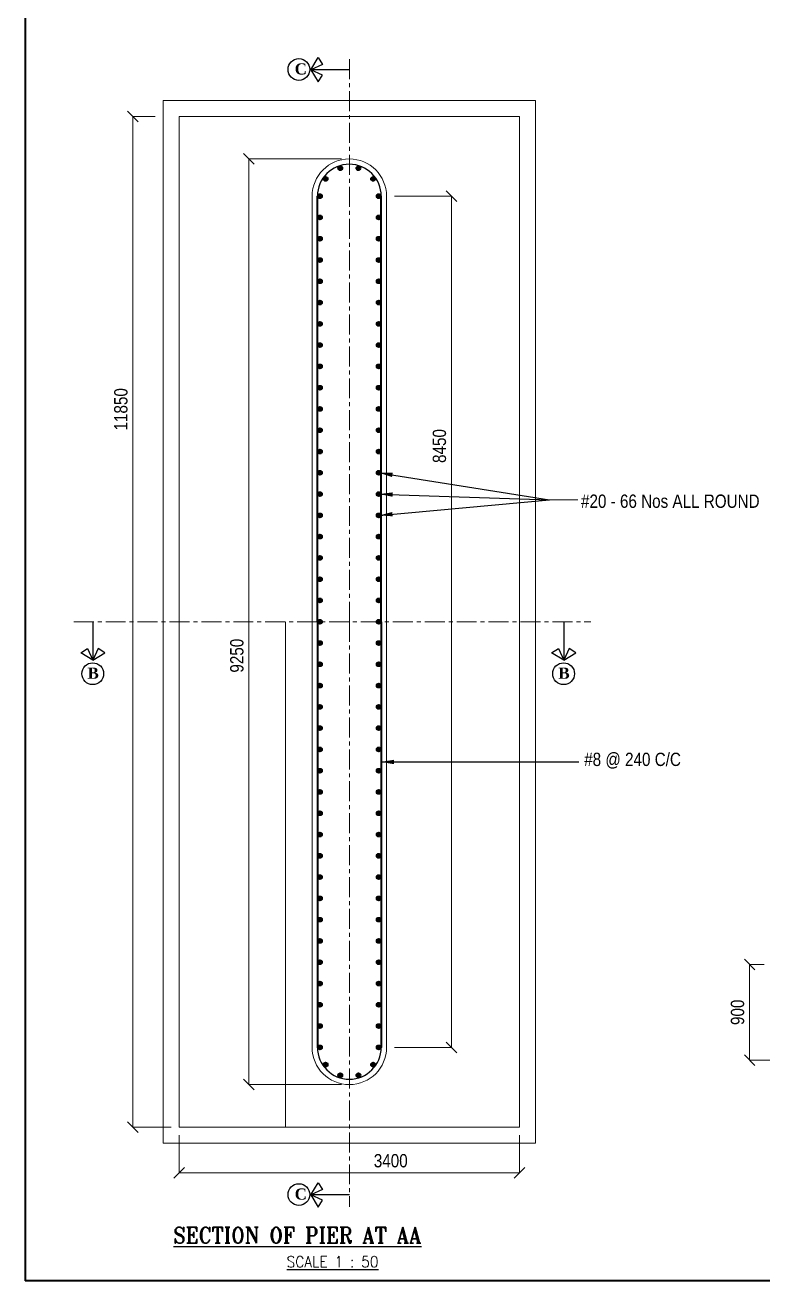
# Model space of a CAD drawing. Header units: millimetres. Extents: x 909709 to 971015, y -310804 to -265208.
# Drawn here: x 909709 to 923582, y -310804 to -287199 of the extents above; entities that cross this region are included whole.
import ezdxf

# ---------------------------------------------------------------- set-up
doc = ezdxf.new("R2010")
doc.units = ezdxf.units.MM
doc.header["$LTSCALE"] = 300
doc.header["$MEASUREMENT"] = 0
doc.linetypes.add('CENTER', pattern=[2, 1.25, -0.25, 0.25, -0.25])
for name, color, linetype, lineweight in [('DWG TEXT', 3, 'Continuous', 25), ('MAIN', 7, 'Continuous', 25), ('text', 7, 'Continuous', 25)]:
    doc.layers.add(name, color=color, linetype=linetype, lineweight=lineweight)
doc.layers.add('steel', color=7, linetype='Continuous')
doc.styles.add('ARIAL NARROW', font='ARIALN.TTF', dxfattribs={"height": 250})
doc.styles.add('arn', font='ARIALN.TTF')
doc.styles.add('ROMANT', font='romant')
doc.styles.get("Standard").update_dxf_attribs({"font": 'ARIALN.TTF', "height": 200})
doc.dimstyles.new('REIN FORCE 2', dxfattribs={"dimtxt": 250, "dimasz": 200, "dimexe": 1.25, "dimexo": 150, "dimgap": 100, "dimtad": 1, "dimdec": 1, "dimlfac": 0.5, "dimdsep": 46, "dimtxsty": 'ARIAL NARROW', "dimblk": 'OBLIQUE', "dimcen": 2.5, "dimdle": 1.25, "dimadec": 0, "dimazin": 0, "dimtfac": 1, "dimtdec": 1, "dimtmove": 0, "dimatfit": 3, "dimfxl": 1, "dimlwd": 15, "dimlwe": 13, "dimarcsym": 0})
doc.dimstyles.new('STANDARD$7', dxfattribs={"dimtxt": 2, "dimasz": 2, "dimexe": 1.25, "dimexo": 0.625, "dimtad": 1, "dimdec": 0, "dimlfac": 0.5, "dimdsep": 46, "dimtxsty": 'ARIAL NARROW', "dimcen": 2.5, "dimdle": 0.1, "dimse1": 1, "dimse2": 1, "dimadec": 0, "dimazin": 0, "dimtfac": 1, "dimtdec": 0, "dimtmove": 0, "dimatfit": 3, "dimfxl": 1, "dimtolj": 1, "dimtzin": 0, "dimarcsym": 0})

# ---------------------------------------------------------------- blocks, each defined once
blk = doc.blocks.new('_Oblique')
at = {"color": 0, "linetype": 'ByBlock', "lineweight": -2}
blk.add_line((-0.5, -0.5), (0.5, 0.5), dxfattribs=at)
blk = doc.blocks.new('*D49')
at = {"layer": 'Defpoints', "color": 0, "linetype": 'ByBlock', "transparency": 16777216}
for p in [(912606, -307915), (919006, -307915), (912606, -308775)]:
    blk.add_point(p, dxfattribs=at)
at = {"layer": 'MAIN', "color": 0, "linetype": 'ByBlock', "lineweight": 13, "transparency": 16777216}
for p, q in [((912606, -308065), (912606, -308776)), ((919006, -308065), (919006, -308776))]:
    blk.add_line(p, q, dxfattribs=at)
at = {"layer": 'MAIN', "color": 0, "linetype": 'Continuous', "lineweight": 15, "transparency": 16777216}
blk.add_line((919007, -308775), (912605, -308775), dxfattribs=at)
at = {"layer": 'MAIN', "color": 0, "linetype": 'ByBlock', "lineweight": 15, "transparency": 16777216, "xscale": 200, "yscale": 200, "zscale": 200, "rotation": 180}
blk.add_blockref('_Oblique', (912606, -308775), dxfattribs=at)
at = {"layer": 'MAIN', "color": 0, "linetype": 'ByBlock', "lineweight": 15, "transparency": 16777216, "xscale": 200, "yscale": 200, "zscale": 200}
blk.add_blockref('_Oblique', (919006, -308775), dxfattribs=at)
at = {"layer": 'MAIN', "color": 0, "linetype": 'ByBlock', "transparency": 16777216, "insert": (916584, -308547), "char_height": 250, "attachment_point": 5, "style": 'ARIAL NARROW'}
blk.add_mtext('3400', dxfattribs=at)
blk = doc.blocks.new('*D50')
at = {"layer": 'Defpoints', "color": 0, "linetype": 'ByBlock', "transparency": 16777216}
for p in [(911737, -288915), (912306, -288915), (912606, -307915)]:
    blk.add_point(p, dxfattribs=at)
at = {"layer": 'MAIN', "color": 0, "linetype": 'ByBlock', "lineweight": 13, "transparency": 16777216}
for p, q in [((912156, -288915), (911736, -288915)), ((912456, -307915), (911736, -307915))]:
    blk.add_line(p, q, dxfattribs=at)
at = {"layer": 'MAIN', "color": 0, "linetype": 'Continuous', "lineweight": 15, "transparency": 16777216}
blk.add_line((911737, -307916), (911737, -288913), dxfattribs=at)
at = {"layer": 'MAIN', "color": 0, "linetype": 'ByBlock', "lineweight": 15, "transparency": 16777216, "xscale": 200, "yscale": 200, "zscale": 200}
for p, rotation in [((911737, -288915), 90), ((911737, -307915), 270)]:
    blk.add_blockref('_Oblique', p, dxfattribs=dict(at, rotation=rotation))
at = {"layer": 'MAIN', "color": 0, "linetype": 'ByBlock', "transparency": 16777216, "insert": (911510, -294421), "char_height": 250, "attachment_point": 5, "rotation": 90, "style": 'ARIAL NARROW'}
blk.add_mtext('11850', dxfattribs=at)
blk = doc.blocks.new('*D51')
at = {"layer": 'Defpoints', "color": 0, "linetype": 'ByBlock', "transparency": 16777216}
for p in [(916506, -290415), (916506, -306415), (917728, -306415)]:
    blk.add_point(p, dxfattribs=at)
at = {"layer": 'MAIN', "color": 0, "linetype": 'ByBlock', "lineweight": 13, "transparency": 16777216}
for p, q in [((916656, -290415), (917729, -290415)), ((916656, -306415), (917729, -306415))]:
    blk.add_line(p, q, dxfattribs=at)
at = {"layer": 'MAIN', "color": 0, "linetype": 'Continuous', "lineweight": 15, "transparency": 16777216}
blk.add_line((917728, -290413), (917728, -306416), dxfattribs=at)
at = {"layer": 'MAIN', "color": 0, "linetype": 'ByBlock', "lineweight": 15, "transparency": 16777216, "xscale": 200, "yscale": 200, "zscale": 200}
for p, rotation in [((917728, -290415), 90), ((917728, -306415), 270)]:
    blk.add_blockref('_Oblique', p, dxfattribs=dict(at, rotation=rotation))
at = {"layer": 'MAIN', "color": 0, "linetype": 'ByBlock', "transparency": 16777216, "insert": (917500, -295111), "char_height": 250, "attachment_point": 5, "rotation": 90, "style": 'ARIAL NARROW'}
blk.add_mtext('8450', dxfattribs=at)
blk = doc.blocks.new('*D59')
at = {"layer": 'Defpoints', "color": 0, "linetype": 'ByBlock', "transparency": 16777216}
for p in [(923758, -304856), (923333, -306656), (924258, -306656)]:
    blk.add_point(p, dxfattribs=at)
at = {"layer": 'MAIN', "color": 0, "linetype": 'ByBlock', "lineweight": 13, "transparency": 16777216}
for p, q in [((923608, -304856), (923332, -304856)), ((924108, -306656), (923332, -306656))]:
    blk.add_line(p, q, dxfattribs=at)
at = {"layer": 'MAIN', "color": 0, "linetype": 'Continuous', "lineweight": 15, "transparency": 16777216}
blk.add_line((923333, -304855), (923333, -306657), dxfattribs=at)
at = {"layer": 'MAIN', "color": 0, "linetype": 'ByBlock', "lineweight": 15, "transparency": 16777216, "xscale": 200, "yscale": 200, "zscale": 200}
for p, rotation in [((923333, -304856), 90), ((923333, -306656), 270)]:
    blk.add_blockref('_Oblique', p, dxfattribs=dict(at, rotation=rotation))
at = {"layer": 'MAIN', "color": 0, "linetype": 'ByBlock', "transparency": 16777216, "insert": (923106, -305756), "char_height": 250, "attachment_point": 5, "rotation": 90, "style": 'ARIAL NARROW'}
blk.add_mtext('900', dxfattribs=at)
blk = doc.blocks.new('*D64')
at = {"layer": 'Defpoints', "color": 0, "linetype": 'ByBlock', "transparency": 16777216}
for p in [(915806, -289715), (913918, -307115), (915806, -307115)]:
    blk.add_point(p, dxfattribs=at)
at = {"layer": 'text', "color": 0, "linetype": 'ByBlock', "lineweight": 13, "transparency": 16777216}
for p, q in [((915656, -289715), (913917, -289715)), ((915656, -307115), (913917, -307115))]:
    blk.add_line(p, q, dxfattribs=at)
at = {"layer": 'text', "color": 0, "linetype": 'Continuous', "lineweight": 15, "transparency": 16777216}
blk.add_line((913918, -289713), (913918, -307116), dxfattribs=at)
at = {"layer": 'text', "color": 0, "linetype": 'ByBlock', "lineweight": 15, "transparency": 16777216, "xscale": 200, "yscale": 200, "zscale": 200}
for p, rotation in [((913918, -289715), 90), ((913918, -307115), 270)]:
    blk.add_blockref('_Oblique', p, dxfattribs=dict(at, rotation=rotation))
at = {"layer": 'text', "color": 0, "linetype": 'ByBlock', "transparency": 16777216, "insert": (913691, -299052), "char_height": 250, "attachment_point": 5, "rotation": 90, "style": 'ARIAL NARROW'}
blk.add_mtext('9250', dxfattribs=at)

msp = doc.modelspace()

# ---------------------------------------------------------------- hatches: boundary and pattern name
at = {"layer": 'steel', "linetype": 'ByBlock', "lineweight": 35}
for points in [[(915623.7, -289853.47), (915623.52, -289853.52, 0.41348564), (915599.53, -289900.75, 1), (915670.86, -289877.57, 0.41348564)], [(915623.7, -289853.47), (915623.52, -289853.52, 0.41348564), (915599.53, -289900.75, 1), (915670.86, -289877.57, 0.41348564)], [(915988.28, -289853.52), (915988.1, -289853.47, 0.41348564), (915940.94, -289877.57, 1), (916012.27, -289900.75, 0.41348564)], [(915988.28, -289853.52), (915988.1, -289853.47, 0.41348564), (915940.94, -289877.57, 1), (916012.27, -289900.75, 0.41348564)], [(915328.71, -290067.72), (915328.6, -290067.87, 0.41348564), (915336.95, -290120.17, 1), (915381.03, -290059.5, 0.41348564)], [(915328.71, -290067.72), (915328.6, -290067.87, 0.41348564), (915336.95, -290120.17, 1), (915381.03, -290059.5, 0.41348564)], [(916283.2, -290067.87), (916283.09, -290067.72, 0.41348564), (916230.77, -290059.5, 1), (916274.85, -290120.17, 0.41348564)], [(916283.2, -290067.87), (916283.09, -290067.72, 0.41348564), (916230.77, -290059.5, 1), (916274.85, -290120.17, 0.41348564)], [(915215.99, -290414.44), (915215.99, -290414.63, 0.41348564), (915253.49, -290452.03, 1), (915253.49, -290377.03, 0.41348564)], [(915215.99, -290414.44), (915215.99, -290414.63, 0.41348564), (915253.49, -290452.03, 1), (915253.49, -290377.03, 0.41348564)], [(916395.81, -290414.44), (916395.81, -290414.63, -0.41348564), (916358.31, -290452.03, -1), (916358.31, -290377.03, -0.41348564)], [(916395.81, -290414.44), (916395.81, -290414.63, -0.41348564), (916358.31, -290452.03, -1), (916358.31, -290377.03, -0.41348564)], [(915215.99, -290814.44), (915215.99, -290814.63, 0.41348564), (915253.49, -290852.03, 1), (915253.49, -290777.03, 0.41348564)], [(915215.99, -290814.44), (915215.99, -290814.63, 0.41348564), (915253.49, -290852.03, 1), (915253.49, -290777.03, 0.41348564)], [(916395.81, -290814.44), (916395.81, -290814.63, -0.41348564), (916358.31, -290852.03, -1), (916358.31, -290777.03, -0.41348564)], [(916395.81, -290814.44), (916395.81, -290814.63, -0.41348564), (916358.31, -290852.03, -1), (916358.31, -290777.03, -0.41348564)], [(915215.99, -291214.44), (915215.99, -291214.63, 0.41348564), (915253.49, -291252.03, 1), (915253.49, -291177.03, 0.41348564)], [(915215.99, -291214.44), (915215.99, -291214.63, 0.41348564), (915253.49, -291252.03, 1), (915253.49, -291177.03, 0.41348564)], [(916395.81, -291214.44), (916395.81, -291214.63, -0.41348564), (916358.31, -291252.03, -1), (916358.31, -291177.03, -0.41348564)], [(916395.81, -291214.44), (916395.81, -291214.63, -0.41348564), (916358.31, -291252.03, -1), (916358.31, -291177.03, -0.41348564)], [(915215.99, -291614.44), (915215.99, -291614.63, 0.41348564), (915253.49, -291652.03, 1), (915253.49, -291577.03, 0.41348564)], [(915215.99, -291614.44), (915215.99, -291614.63, 0.41348564), (915253.49, -291652.03, 1), (915253.49, -291577.03, 0.41348564)], [(916395.81, -291614.44), (916395.81, -291614.63, -0.41348564), (916358.31, -291652.03, -1), (916358.31, -291577.03, -0.41348564)], [(916395.81, -291614.44), (916395.81, -291614.63, -0.41348564), (916358.31, -291652.03, -1), (916358.31, -291577.03, -0.41348564)], [(915215.99, -292014.44), (915215.99, -292014.63, 0.41348564), (915253.49, -292052.03, 1), (915253.49, -291977.03, 0.41348564)], [(915215.99, -292014.44), (915215.99, -292014.63, 0.41348564), (915253.49, -292052.03, 1), (915253.49, -291977.03, 0.41348564)], [(916395.81, -292014.44), (916395.81, -292014.63, -0.41348564), (916358.31, -292052.03, -1), (916358.31, -291977.03, -0.41348564)], [(916395.81, -292014.44), (916395.81, -292014.63, -0.41348564), (916358.31, -292052.03, -1), (916358.31, -291977.03, -0.41348564)], [(915215.99, -292414.44), (915215.99, -292414.63, 0.41348564), (915253.49, -292452.03, 1), (915253.49, -292377.03, 0.41348564)], [(915215.99, -292414.44), (915215.99, -292414.63, 0.41348564), (915253.49, -292452.03, 1), (915253.49, -292377.03, 0.41348564)], [(916395.81, -292414.44), (916395.81, -292414.63, -0.41348564), (916358.31, -292452.03, -1), (916358.31, -292377.03, -0.41348564)], [(916395.81, -292414.44), (916395.81, -292414.63, -0.41348564), (916358.31, -292452.03, -1), (916358.31, -292377.03, -0.41348564)], [(915215.99, -292814.44), (915215.99, -292814.63, 0.41348564), (915253.49, -292852.03, 1), (915253.49, -292777.03, 0.41348564)], [(915215.99, -292814.44), (915215.99, -292814.63, 0.41348564), (915253.49, -292852.03, 1), (915253.49, -292777.03, 0.41348564)], [(916395.81, -292814.44), (916395.81, -292814.63, -0.41348564), (916358.31, -292852.03, -1), (916358.31, -292777.03, -0.41348564)], [(916395.81, -292814.44), (916395.81, -292814.63, -0.41348564), (916358.31, -292852.03, -1), (916358.31, -292777.03, -0.41348564)], [(915215.99, -293214.44), (915215.99, -293214.63, 0.41348564), (915253.49, -293252.03, 1), (915253.49, -293177.03, 0.41348564)], [(915215.99, -293214.44), (915215.99, -293214.63, 0.41348564), (915253.49, -293252.03, 1), (915253.49, -293177.03, 0.41348564)], [(916395.81, -293214.44), (916395.81, -293214.63, -0.41348564), (916358.31, -293252.03, -1), (916358.31, -293177.03, -0.41348564)], [(916395.81, -293214.44), (916395.81, -293214.63, -0.41348564), (916358.31, -293252.03, -1), (916358.31, -293177.03, -0.41348564)], [(915215.99, -293614.44), (915215.99, -293614.63, 0.41348564), (915253.49, -293652.03, 1), (915253.49, -293577.03, 0.41348564)], [(915215.99, -293614.44), (915215.99, -293614.63, 0.41348564), (915253.49, -293652.03, 1), (915253.49, -293577.03, 0.41348564)], [(916395.81, -293614.44), (916395.81, -293614.63, -0.41348564), (916358.31, -293652.03, -1), (916358.31, -293577.03, -0.41348564)], [(916395.81, -293614.44), (916395.81, -293614.63, -0.41348564), (916358.31, -293652.03, -1), (916358.31, -293577.03, -0.41348564)], [(915215.99, -294014.44), (915215.99, -294014.63, 0.41348564), (915253.49, -294052.03, 1), (915253.49, -293977.03, 0.41348564)], [(915215.99, -294014.44), (915215.99, -294014.63, 0.41348564), (915253.49, -294052.03, 1), (915253.49, -293977.03, 0.41348564)], [(916395.81, -294014.44), (916395.81, -294014.63, -0.41348564), (916358.31, -294052.03, -1), (916358.31, -293977.03, -0.41348564)], [(916395.81, -294014.44), (916395.81, -294014.63, -0.41348564), (916358.31, -294052.03, -1), (916358.31, -293977.03, -0.41348564)], [(915215.99, -294414.44), (915215.99, -294414.63, 0.41348564), (915253.49, -294452.03, 1), (915253.49, -294377.03, 0.41348564)], [(915215.99, -294414.44), (915215.99, -294414.63, 0.41348564), (915253.49, -294452.03, 1), (915253.49, -294377.03, 0.41348564)], [(916395.81, -294414.44), (916395.81, -294414.63, -0.41348564), (916358.31, -294452.03, -1), (916358.31, -294377.03, -0.41348564)], [(916395.81, -294414.44), (916395.81, -294414.63, -0.41348564), (916358.31, -294452.03, -1), (916358.31, -294377.03, -0.41348564)], [(915215.99, -294814.44), (915215.99, -294814.63, 0.41348564), (915253.49, -294852.03, 1), (915253.49, -294777.03, 0.41348564)], [(915215.99, -294814.44), (915215.99, -294814.63, 0.41348564), (915253.49, -294852.03, 1), (915253.49, -294777.03, 0.41348564)], [(916395.81, -294814.44), (916395.81, -294814.63, -0.41348564), (916358.31, -294852.03, -1), (916358.31, -294777.03, -0.41348564)], [(916395.81, -294814.44), (916395.81, -294814.63, -0.41348564), (916358.31, -294852.03, -1), (916358.31, -294777.03, -0.41348564)], [(915215.99, -295214.44), (915215.99, -295214.63, 0.41348564), (915253.49, -295252.03, 1), (915253.49, -295177.03, 0.41348564)], [(915215.99, -295214.44), (915215.99, -295214.63, 0.41348564), (915253.49, -295252.03, 1), (915253.49, -295177.03, 0.41348564)], [(916395.81, -295214.44), (916395.81, -295214.63, -0.41348564), (916358.31, -295252.03, -1), (916358.31, -295177.03, -0.41348564)], [(916395.81, -295214.44), (916395.81, -295214.63, -0.41348564), (916358.31, -295252.03, -1), (916358.31, -295177.03, -0.41348564)], [(915215.99, -295614.44), (915215.99, -295614.63, 0.41348564), (915253.49, -295652.03, 1), (915253.49, -295577.03, 0.41348564)], [(915215.99, -295614.44), (915215.99, -295614.63, 0.41348564), (915253.49, -295652.03, 1), (915253.49, -295577.03, 0.41348564)], [(916395.81, -295614.44), (916395.81, -295614.63, -0.41348564), (916358.31, -295652.03, -1), (916358.31, -295577.03, -0.41348564)], [(916395.81, -295614.44), (916395.81, -295614.63, -0.41348564), (916358.31, -295652.03, -1), (916358.31, -295577.03, -0.41348564)], [(915215.99, -296014.44), (915215.99, -296014.63, 0.41348564), (915253.49, -296052.03, 1), (915253.49, -295977.03, 0.41348564)], [(915215.99, -296014.44), (915215.99, -296014.63, 0.41348564), (915253.49, -296052.03, 1), (915253.49, -295977.03, 0.41348564)], [(916395.81, -296014.44), (916395.81, -296014.63, -0.41348564), (916358.31, -296052.03, -1), (916358.31, -295977.03, -0.41348564)], [(916395.81, -296014.44), (916395.81, -296014.63, -0.41348564), (916358.31, -296052.03, -1), (916358.31, -295977.03, -0.41348564)], [(915215.99, -296414.44), (915215.99, -296414.63, 0.41348564), (915253.49, -296452.03, 1), (915253.49, -296377.03, 0.41348564)], [(915215.99, -296414.44), (915215.99, -296414.63, 0.41348564), (915253.49, -296452.03, 1), (915253.49, -296377.03, 0.41348564)], [(916395.81, -296414.44), (916395.81, -296414.63, -0.41348564), (916358.31, -296452.03, -1), (916358.31, -296377.03, -0.41348564)], [(916395.81, -296414.44), (916395.81, -296414.63, -0.41348564), (916358.31, -296452.03, -1), (916358.31, -296377.03, -0.41348564)], [(915215.99, -296814.44), (915215.99, -296814.63, 0.41348564), (915253.49, -296852.03, 1), (915253.49, -296777.03, 0.41348564)], [(915215.99, -296814.44), (915215.99, -296814.63, 0.41348564), (915253.49, -296852.03, 1), (915253.49, -296777.03, 0.41348564)], [(916395.81, -296814.44), (916395.81, -296814.63, -0.41348564), (916358.31, -296852.03, -1), (916358.31, -296777.03, -0.41348564)], [(916395.81, -296814.44), (916395.81, -296814.63, -0.41348564), (916358.31, -296852.03, -1), (916358.31, -296777.03, -0.41348564)], [(915215.99, -297214.44), (915215.99, -297214.63, 0.41348564), (915253.49, -297252.03, 1), (915253.49, -297177.03, 0.41348564)], [(915215.99, -297214.44), (915215.99, -297214.63, 0.41348564), (915253.49, -297252.03, 1), (915253.49, -297177.03, 0.41348564)], [(916395.81, -297214.44), (916395.81, -297214.63, -0.41348564), (916358.31, -297252.03, -1), (916358.31, -297177.03, -0.41348564)], [(916395.81, -297214.44), (916395.81, -297214.63, -0.41348564), (916358.31, -297252.03, -1), (916358.31, -297177.03, -0.41348564)], [(915215.99, -297614.44), (915215.99, -297614.63, 0.41348564), (915253.49, -297652.03, 1), (915253.49, -297577.03, 0.41348564)], [(915215.99, -297614.44), (915215.99, -297614.63, 0.41348564), (915253.49, -297652.03, 1), (915253.49, -297577.03, 0.41348564)], [(916395.81, -297614.44), (916395.81, -297614.63, -0.41348564), (916358.31, -297652.03, -1), (916358.31, -297577.03, -0.41348564)], [(916395.81, -297614.44), (916395.81, -297614.63, -0.41348564), (916358.31, -297652.03, -1), (916358.31, -297577.03, -0.41348564)], [(915215.99, -298014.44), (915215.99, -298014.63, 0.41348564), (915253.49, -298052.03, 1), (915253.49, -297977.03, 0.41348564)], [(915215.99, -298014.44), (915215.99, -298014.63, 0.41348564), (915253.49, -298052.03, 1), (915253.49, -297977.03, 0.41348564)], [(916395.81, -298014.44), (916395.81, -298014.63, -0.41348564), (916358.31, -298052.03, -1), (916358.31, -297977.03, -0.41348564)], [(916395.81, -298014.44), (916395.81, -298014.63, -0.41348564), (916358.31, -298052.03, -1), (916358.31, -297977.03, -0.41348564)], [(915215.99, -298414.44), (915215.99, -298414.63, 0.41348564), (915253.49, -298452.03, 1), (915253.49, -298377.03, 0.41348564)], [(915215.99, -298414.44), (915215.99, -298414.63, 0.41348564), (915253.49, -298452.03, 1), (915253.49, -298377.03, 0.41348564)], [(916395.81, -298414.44), (916395.81, -298414.63, -0.41348564), (916358.31, -298452.03, -1), (916358.31, -298377.03, -0.41348564)], [(916395.81, -298414.44), (916395.81, -298414.63, -0.41348564), (916358.31, -298452.03, -1), (916358.31, -298377.03, -0.41348564)], [(915215.99, -298814.63), (915215.99, -298814.44, -0.41348564), (915253.49, -298777.03, -1), (915253.49, -298852.03, -0.41348564)], [(915215.99, -298814.63), (915215.99, -298814.44, -0.41348564), (915253.49, -298777.03, -1), (915253.49, -298852.03, -0.41348564)], [(916395.81, -298814.63), (916395.81, -298814.44, 0.41348564), (916358.31, -298777.03, 1), (916358.31, -298852.03, 0.41348564)], [(916395.81, -298814.63), (916395.81, -298814.44, 0.41348564), (916358.31, -298777.03, 1), (916358.31, -298852.03, 0.41348564)], [(915215.99, -299214.63), (915215.99, -299214.44, -0.41348564), (915253.49, -299177.03, -1), (915253.49, -299252.03, -0.41348564)], [(915215.99, -299214.63), (915215.99, -299214.44, -0.41348564), (915253.49, -299177.03, -1), (915253.49, -299252.03, -0.41348564)], [(916395.81, -299214.63), (916395.81, -299214.44, 0.41348564), (916358.31, -299177.03, 1), (916358.31, -299252.03, 0.41348564)], [(916395.81, -299214.63), (916395.81, -299214.44, 0.41348564), (916358.31, -299177.03, 1), (916358.31, -299252.03, 0.41348564)], [(915215.99, -299614.63), (915215.99, -299614.44, -0.41348564), (915253.49, -299577.03, -1), (915253.49, -299652.03, -0.41348564)], [(915215.99, -299614.63), (915215.99, -299614.44, -0.41348564), (915253.49, -299577.03, -1), (915253.49, -299652.03, -0.41348564)], [(916395.81, -299614.63), (916395.81, -299614.44, 0.41348564), (916358.31, -299577.03, 1), (916358.31, -299652.03, 0.41348564)], [(916395.81, -299614.63), (916395.81, -299614.44, 0.41348564), (916358.31, -299577.03, 1), (916358.31, -299652.03, 0.41348564)], [(915215.99, -300014.63), (915215.99, -300014.44, -0.41348564), (915253.49, -299977.03, -1), (915253.49, -300052.03, -0.41348564)], [(915215.99, -300014.63), (915215.99, -300014.44, -0.41348564), (915253.49, -299977.03, -1), (915253.49, -300052.03, -0.41348564)], [(916395.81, -300014.63), (916395.81, -300014.44, 0.41348564), (916358.31, -299977.03, 1), (916358.31, -300052.03, 0.41348564)], [(916395.81, -300014.63), (916395.81, -300014.44, 0.41348564), (916358.31, -299977.03, 1), (916358.31, -300052.03, 0.41348564)], [(915215.99, -300414.63), (915215.99, -300414.44, -0.41348564), (915253.49, -300377.03, -1), (915253.49, -300452.03, -0.41348564)], [(915215.99, -300414.63), (915215.99, -300414.44, -0.41348564), (915253.49, -300377.03, -1), (915253.49, -300452.03, -0.41348564)], [(916395.81, -300414.63), (916395.81, -300414.44, 0.41348564), (916358.31, -300377.03, 1), (916358.31, -300452.03, 0.41348564)], [(916395.81, -300414.63), (916395.81, -300414.44, 0.41348564), (916358.31, -300377.03, 1), (916358.31, -300452.03, 0.41348564)], [(915215.99, -300814.63), (915215.99, -300814.44, -0.41348564), (915253.49, -300777.03, -1), (915253.49, -300852.03, -0.41348564)], [(915215.99, -300814.63), (915215.99, -300814.44, -0.41348564), (915253.49, -300777.03, -1), (915253.49, -300852.03, -0.41348564)], [(916395.81, -300814.63), (916395.81, -300814.44, 0.41348564), (916358.31, -300777.03, 1), (916358.31, -300852.03, 0.41348564)], [(916395.81, -300814.63), (916395.81, -300814.44, 0.41348564), (916358.31, -300777.03, 1), (916358.31, -300852.03, 0.41348564)], [(915215.99, -301214.63), (915215.99, -301214.44, -0.41348564), (915253.49, -301177.03, -1), (915253.49, -301252.03, -0.41348564)], [(915215.99, -301214.63), (915215.99, -301214.44, -0.41348564), (915253.49, -301177.03, -1), (915253.49, -301252.03, -0.41348564)], [(916395.81, -301214.63), (916395.81, -301214.44, 0.41348564), (916358.31, -301177.03, 1), (916358.31, -301252.03, 0.41348564)], [(916395.81, -301214.63), (916395.81, -301214.44, 0.41348564), (916358.31, -301177.03, 1), (916358.31, -301252.03, 0.41348564)], [(915215.99, -301614.63), (915215.99, -301614.44, -0.41348564), (915253.49, -301577.03, -1), (915253.49, -301652.03, -0.41348564)], [(915215.99, -301614.63), (915215.99, -301614.44, -0.41348564), (915253.49, -301577.03, -1), (915253.49, -301652.03, -0.41348564)], [(916395.81, -301614.63), (916395.81, -301614.44, 0.41348564), (916358.31, -301577.03, 1), (916358.31, -301652.03, 0.41348564)], [(916395.81, -301614.63), (916395.81, -301614.44, 0.41348564), (916358.31, -301577.03, 1), (916358.31, -301652.03, 0.41348564)], [(915215.99, -302014.63), (915215.99, -302014.44, -0.41348564), (915253.49, -301977.03, -1), (915253.49, -302052.03, -0.41348564)], [(915215.99, -302014.63), (915215.99, -302014.44, -0.41348564), (915253.49, -301977.03, -1), (915253.49, -302052.03, -0.41348564)], [(916395.81, -302014.63), (916395.81, -302014.44, 0.41348564), (916358.31, -301977.03, 1), (916358.31, -302052.03, 0.41348564)], [(916395.81, -302014.63), (916395.81, -302014.44, 0.41348564), (916358.31, -301977.03, 1), (916358.31, -302052.03, 0.41348564)], [(915215.99, -302414.63), (915215.99, -302414.44, -0.41348564), (915253.49, -302377.03, -1), (915253.49, -302452.03, -0.41348564)], [(915215.99, -302414.63), (915215.99, -302414.44, -0.41348564), (915253.49, -302377.03, -1), (915253.49, -302452.03, -0.41348564)], [(916395.81, -302414.63), (916395.81, -302414.44, 0.41348564), (916358.31, -302377.03, 1), (916358.31, -302452.03, 0.41348564)], [(916395.81, -302414.63), (916395.81, -302414.44, 0.41348564), (916358.31, -302377.03, 1), (916358.31, -302452.03, 0.41348564)], [(915215.99, -302814.63), (915215.99, -302814.44, -0.41348564), (915253.49, -302777.03, -1), (915253.49, -302852.03, -0.41348564)], [(915215.99, -302814.63), (915215.99, -302814.44, -0.41348564), (915253.49, -302777.03, -1), (915253.49, -302852.03, -0.41348564)], [(916395.81, -302814.63), (916395.81, -302814.44, 0.41348564), (916358.31, -302777.03, 1), (916358.31, -302852.03, 0.41348564)], [(916395.81, -302814.63), (916395.81, -302814.44, 0.41348564), (916358.31, -302777.03, 1), (916358.31, -302852.03, 0.41348564)], [(915215.99, -303214.63), (915215.99, -303214.44, -0.41348564), (915253.49, -303177.03, -1), (915253.49, -303252.03, -0.41348564)], [(915215.99, -303214.63), (915215.99, -303214.44, -0.41348564), (915253.49, -303177.03, -1), (915253.49, -303252.03, -0.41348564)], [(916395.81, -303214.63), (916395.81, -303214.44, 0.41348564), (916358.31, -303177.03, 1), (916358.31, -303252.03, 0.41348564)], [(916395.81, -303214.63), (916395.81, -303214.44, 0.41348564), (916358.31, -303177.03, 1), (916358.31, -303252.03, 0.41348564)], [(915215.99, -303614.63), (915215.99, -303614.44, -0.41348564), (915253.49, -303577.03, -1), (915253.49, -303652.03, -0.41348564)], [(915215.99, -303614.63), (915215.99, -303614.44, -0.41348564), (915253.49, -303577.03, -1), (915253.49, -303652.03, -0.41348564)], [(916395.81, -303614.63), (916395.81, -303614.44, 0.41348564), (916358.31, -303577.03, 1), (916358.31, -303652.03, 0.41348564)], [(916395.81, -303614.63), (916395.81, -303614.44, 0.41348564), (916358.31, -303577.03, 1), (916358.31, -303652.03, 0.41348564)], [(915215.99, -304014.63), (915215.99, -304014.44, -0.41348564), (915253.49, -303977.03, -1), (915253.49, -304052.03, -0.41348564)], [(915215.99, -304014.63), (915215.99, -304014.44, -0.41348564), (915253.49, -303977.03, -1), (915253.49, -304052.03, -0.41348564)], [(916395.81, -304014.63), (916395.81, -304014.44, 0.41348564), (916358.31, -303977.03, 1), (916358.31, -304052.03, 0.41348564)], [(916395.81, -304014.63), (916395.81, -304014.44, 0.41348564), (916358.31, -303977.03, 1), (916358.31, -304052.03, 0.41348564)], [(915215.99, -304414.63), (915215.99, -304414.44, -0.41348564), (915253.49, -304377.03, -1), (915253.49, -304452.03, -0.41348564)], [(915215.99, -304414.63), (915215.99, -304414.44, -0.41348564), (915253.49, -304377.03, -1), (915253.49, -304452.03, -0.41348564)], [(916395.81, -304414.63), (916395.81, -304414.44, 0.41348564), (916358.31, -304377.03, 1), (916358.31, -304452.03, 0.41348564)], [(916395.81, -304414.63), (916395.81, -304414.44, 0.41348564), (916358.31, -304377.03, 1), (916358.31, -304452.03, 0.41348564)], [(915215.99, -304814.63), (915215.99, -304814.44, -0.41348564), (915253.49, -304777.03, -1), (915253.49, -304852.03, -0.41348564)], [(915215.99, -304814.63), (915215.99, -304814.44, -0.41348564), (915253.49, -304777.03, -1), (915253.49, -304852.03, -0.41348564)], [(916395.81, -304814.63), (916395.81, -304814.44, 0.41348564), (916358.31, -304777.03, 1), (916358.31, -304852.03, 0.41348564)], [(916395.81, -304814.63), (916395.81, -304814.44, 0.41348564), (916358.31, -304777.03, 1), (916358.31, -304852.03, 0.41348564)], [(915215.99, -305214.63), (915215.99, -305214.44, -0.41348564), (915253.49, -305177.03, -1), (915253.49, -305252.03, -0.41348564)], [(915215.99, -305214.63), (915215.99, -305214.44, -0.41348564), (915253.49, -305177.03, -1), (915253.49, -305252.03, -0.41348564)], [(916395.81, -305214.63), (916395.81, -305214.44, 0.41348564), (916358.31, -305177.03, 1), (916358.31, -305252.03, 0.41348564)], [(916395.81, -305214.63), (916395.81, -305214.44, 0.41348564), (916358.31, -305177.03, 1), (916358.31, -305252.03, 0.41348564)], [(915215.99, -305614.63), (915215.99, -305614.44, -0.41348564), (915253.49, -305577.03, -1), (915253.49, -305652.03, -0.41348564)], [(915215.99, -305614.63), (915215.99, -305614.44, -0.41348564), (915253.49, -305577.03, -1), (915253.49, -305652.03, -0.41348564)], [(916395.81, -305614.63), (916395.81, -305614.44, 0.41348564), (916358.31, -305577.03, 1), (916358.31, -305652.03, 0.41348564)], [(916395.81, -305614.63), (916395.81, -305614.44, 0.41348564), (916358.31, -305577.03, 1), (916358.31, -305652.03, 0.41348564)], [(915215.99, -306014.63), (915215.99, -306014.44, -0.41348564), (915253.49, -305977.03, -1), (915253.49, -306052.03, -0.41348564)], [(915215.99, -306014.63), (915215.99, -306014.44, -0.41348564), (915253.49, -305977.03, -1), (915253.49, -306052.03, -0.41348564)], [(916395.81, -306014.63), (916395.81, -306014.44, 0.41348564), (916358.31, -305977.03, 1), (916358.31, -306052.03, 0.41348564)], [(916395.81, -306014.63), (916395.81, -306014.44, 0.41348564), (916358.31, -305977.03, 1), (916358.31, -306052.03, 0.41348564)], [(915215.99, -306414.63), (915215.99, -306414.44, -0.41348564), (915253.49, -306377.03, -1), (915253.49, -306452.03, -0.41348564)], [(915215.99, -306414.63), (915215.99, -306414.44, -0.41348564), (915253.49, -306377.03, -1), (915253.49, -306452.03, -0.41348564)], [(916395.81, -306414.63), (916395.81, -306414.44, 0.41348564), (916358.31, -306377.03, 1), (916358.31, -306452.03, 0.41348564)], [(916395.81, -306414.63), (916395.81, -306414.44, 0.41348564), (916358.31, -306377.03, 1), (916358.31, -306452.03, 0.41348564)], [(916395.81, -306414.44), (916395.81, -306414.63, -0.41348564), (916358.31, -306452.03, -1), (916358.31, -306377.03, -0.41348564)], [(916395.81, -306414.44), (916395.81, -306414.63, -0.41348564), (916358.31, -306452.03, -1), (916358.31, -306377.03, -0.41348564)], [(916395.81, -306414.44), (916395.81, -306414.63, -0.41348564), (916358.31, -306452.03, -1), (916358.31, -306377.03, -0.41348564)], [(916395.81, -306414.44), (916395.81, -306414.63, -0.41348564), (916358.31, -306452.03, -1), (916358.31, -306377.03, -0.41348564)], [(915328.71, -306761.35), (915328.6, -306761.2, -0.41348564), (915336.95, -306708.9, -1), (915381.03, -306769.57, -0.41348564)], [(915328.71, -306761.35), (915328.6, -306761.2, -0.41348564), (915336.95, -306708.9, -1), (915381.03, -306769.57, -0.41348564)], [(916283.2, -306761.2), (916283.09, -306761.35, -0.41348564), (916230.77, -306769.57, -1), (916274.85, -306708.9, -0.41348564)], [(916283.2, -306761.2), (916283.09, -306761.35, -0.41348564), (916230.77, -306769.57, -1), (916274.85, -306708.9, -0.41348564)], [(915623.7, -306975.6), (915623.52, -306975.54, -0.41348564), (915599.53, -306928.32, -1), (915670.86, -306951.5, -0.41348564)], [(915623.7, -306975.6), (915623.52, -306975.54, -0.41348564), (915599.53, -306928.32, -1), (915670.86, -306951.5, -0.41348564)], [(915988.28, -306975.54), (915988.1, -306975.6, -0.41348564), (915940.94, -306951.5, -1), (916012.27, -306928.32, -0.41348564)], [(915988.28, -306975.54), (915988.1, -306975.6, -0.41348564), (915940.94, -306951.5, -1), (916012.27, -306928.32, -0.41348564)]]:
    msp.add_hatch(color=0, dxfattribs=at).paths.add_polyline_path(points)

# ---------------------------------------------------------------- linework, layer by layer
at = {"layer": 'MAIN', "color": 0, "lineweight": 40}
for p in [(909708.72, -265208.01), (971014.76, -310804.47)]:
    msp.add_line(p, (909708.72, -310804.47), dxfattribs=at)
at = {"layer": 'MAIN', "color": 0, "linetype": 'ByBlock'}
for p, q in [((915082.56, -288038.74), (915221.66, -287810.99)), ((915300.13, -287938.38), (915082.56, -288038.74)), ((915221.66, -287810.99), (915300.13, -287938.38)), ((915805.9, -288038.74), (915082.56, -288038.74)), ((915082.56, -288038.74), (915221.66, -288266.49)), ((915300.13, -288139.1), (915082.56, -288038.74)), ((915221.66, -288266.49), (915300.13, -288139.1)), ((910981.37, -298414.53), (910981.37, -299137.87)), ((919836.02, -298414.53), (919836.02, -299137.87)), ((910753.62, -298998.78), (910881.01, -298920.3)), ((910981.37, -299137.87), (910753.62, -298998.78)), ((910881.01, -298920.3), (910981.37, -299137.87)), ((911081.73, -298920.3), (910981.37, -299137.87)), ((910981.37, -299137.87), (911209.12, -298998.78)), ((911209.12, -298998.78), (911081.73, -298920.3)), ((919608.27, -298998.78), (919735.66, -298920.3)), ((919836.02, -299137.87), (919608.27, -298998.78)), ((919735.66, -298920.3), (919836.02, -299137.87)), ((919936.38, -298920.3), (919836.02, -299137.87)), ((919836.02, -299137.87), (920063.77, -298998.78)), ((920063.77, -298998.78), (919936.38, -298920.3)), ((915082.56, -309188.23), (915221.66, -308960.48)), ((915221.66, -308960.48), (915300.13, -309087.87)), ((915300.13, -309087.87), (915082.56, -309188.23)), ((915805.9, -309188.23), (915082.56, -309188.23)), ((915082.56, -309188.23), (915221.66, -309415.98)), ((915300.13, -309288.59), (915082.56, -309188.23)), ((915221.66, -309415.98), (915300.13, -309288.59))]:
    msp.add_line(p, q, dxfattribs=at)
at = {"layer": 'MAIN', "color": 0, "linetype": 'CENTER', "lineweight": 13}
for p, q in [((915805.9, -298413.85), (915805.9, -287778.73)), ((910624.17, -298414.53), (920345.22, -298414.53)), ((915805.9, -298413.85), (915805.9, -309415.19))]:
    msp.add_line(p, q, dxfattribs=at)
at = {"layer": 'MAIN', "color": 0, "linetype": 'ByBlock', "lineweight": 18}
for p, q in [((912305.9, -288614.53), (919305.9, -288614.53)), ((912305.9, -308214.53), (912305.9, -288614.53)), ((919305.9, -308214.53), (919305.9, -288614.53)), ((912605.9, -288914.53), (919005.9, -288914.53)), ((912605.9, -307914.53), (912605.9, -288914.53)), ((919005.9, -307914.53), (919005.9, -288914.53)), ((915105.9, -298414.53), (915105.9, -290414.53)), ((916505.9, -298414.53), (916505.9, -290414.53)), ((914605.9, -307914.53), (914605.9, -298414.53)), ((915105.9, -298414.53), (915105.9, -306414.53)), ((916505.9, -298414.53), (916505.9, -306414.53)), ((912605.9, -307914.53), (919005.9, -307914.53)), ((912305.9, -308214.53), (919305.9, -308214.53))]:
    msp.add_line(p, q, dxfattribs=at)
at = {"layer": 'MAIN', "color": 0, "lineweight": 9}
msp.add_line((919567.96, -296124.48), (920099.46, -296124.48), dxfattribs=at)
at = {"layer": 'MAIN', "color": 0, "linetype": 'ByBlock'}
for centre in [(914857.13, -288032.63), (910980.25, -299391.11), (919834.89, -299391.11), (914857.13, -309182.12)]:
    msp.add_circle(centre, 204.98, dxfattribs=at)
at = {"layer": 'MAIN', "color": 0, "linetype": 'ByBlock', "lineweight": 18}
for centre, start, end in [((915805.9, -290414.53), 0, 180), ((915805.9, -306414.53), 180, 0)]:
    msp.add_arc(centre, 700, start, end, dxfattribs=at)
at = {"layer": 'MAIN', "color": 0, "linetype": 'ByBlock'}
for p in [(915215.99, -298414.44), (915215.99, -298414.63), (916395.81, -298414.44), (916395.81, -298414.63)]:
    msp.add_point(p, dxfattribs=at)
at = {"layer": 'steel', "color": 0, "linetype": 'ByBlock', "lineweight": 35}
for p, q in [((915205.9, -298414.53), (915205.9, -290414.53)), ((916405.9, -298414.53), (916405.9, -290414.53)), ((915205.9, -298414.53), (915205.9, -306414.53)), ((916405.9, -298414.53), (916405.9, -306414.53))]:
    msp.add_line(p, q, dxfattribs=at)
for centre in [(915635.2, -289889.16), (915635.2, -289889.16), (915976.6, -289889.16), (915976.6, -289889.16), (915358.99, -290089.84), (915358.99, -290089.84), (916252.81, -290089.84), (916252.81, -290089.84), (915253.49, -290414.53), (915253.49, -290414.53), (916358.31, -290414.53), (916358.31, -290414.53), (915253.49, -290814.53), (915253.49, -290814.53), (916358.31, -290814.53), (916358.31, -290814.53), (915253.49, -291214.53), (915253.49, -291214.53), (916358.31, -291214.53), (916358.31, -291214.53), (915253.49, -291614.53), (915253.49, -291614.53), (916358.31, -291614.53), (916358.31, -291614.53), (915253.49, -292014.53), (915253.49, -292014.53), (916358.31, -292014.53), (916358.31, -292014.53), (915253.49, -292414.53), (915253.49, -292414.53), (916358.31, -292414.53), (916358.31, -292414.53), (915253.49, -292814.53), (915253.49, -292814.53), (916358.31, -292814.53), (916358.31, -292814.53), (915253.49, -293214.53), (915253.49, -293214.53), (916358.31, -293214.53), (916358.31, -293214.53), (915253.49, -293614.53), (915253.49, -293614.53), (916358.31, -293614.53), (916358.31, -293614.53), (915253.49, -294014.53), (915253.49, -294014.53), (916358.31, -294014.53), (916358.31, -294014.53), (915253.49, -294414.53), (915253.49, -294414.53), (916358.31, -294414.53), (916358.31, -294414.53), (915253.49, -294814.53), (915253.49, -294814.53), (916358.31, -294814.53), (916358.31, -294814.53), (915253.49, -295214.53), (915253.49, -295214.53), (916358.31, -295214.53), (916358.31, -295214.53), (915253.49, -295614.53), (915253.49, -295614.53), (916358.31, -295614.53), (916358.31, -295614.53), (915253.49, -296014.53), (915253.49, -296014.53), (916358.31, -296014.53), (916358.31, -296014.53), (915253.49, -296414.53), (915253.49, -296414.53), (916358.31, -296414.53), (916358.31, -296414.53), (915253.49, -296814.53), (915253.49, -296814.53), (916358.31, -296814.53), (916358.31, -296814.53), (915253.49, -297214.53), (915253.49, -297214.53), (916358.31, -297214.53), (916358.31, -297214.53), (915253.49, -297614.53), (915253.49, -297614.53), (916358.31, -297614.53), (916358.31, -297614.53), (915253.49, -298014.53), (915253.49, -298014.53), (916358.31, -298014.53), (916358.31, -298014.53), (915253.49, -298414.53), (915253.49, -298414.53), (916358.31, -298414.53), (916358.31, -298414.53), (915253.49, -298814.53), (915253.49, -298814.53), (916358.31, -298814.53), (916358.31, -298814.53), (915253.49, -299214.53), (915253.49, -299214.53), (916358.31, -299214.53), (916358.31, -299214.53), (915253.49, -299614.53), (915253.49, -299614.53), (916358.31, -299614.53), (916358.31, -299614.53), (915253.49, -300014.53), (915253.49, -300014.53), (916358.31, -300014.53), (916358.31, -300014.53), (915253.49, -300414.53), (915253.49, -300414.53), (916358.31, -300414.53), (916358.31, -300414.53), (915253.49, -300814.53), (915253.49, -300814.53), (916358.31, -300814.53), (916358.31, -300814.53), (915253.49, -301214.53), (915253.49, -301214.53), (916358.31, -301214.53), (916358.31, -301214.53), (915253.49, -301614.53), (915253.49, -301614.53), (916358.31, -301614.53), (916358.31, -301614.53), (915253.49, -302014.53), (915253.49, -302014.53), (916358.31, -302014.53), (916358.31, -302014.53), (915253.49, -302414.53), (915253.49, -302414.53), (916358.31, -302414.53), (916358.31, -302414.53), (915253.49, -302814.53), (915253.49, -302814.53), (916358.31, -302814.53), (916358.31, -302814.53), (915253.49, -303214.53), (915253.49, -303214.53), (916358.31, -303214.53), (916358.31, -303214.53), (915253.49, -303614.53), (915253.49, -303614.53), (916358.31, -303614.53), (916358.31, -303614.53), (915253.49, -304014.53), (915253.49, -304014.53), (916358.31, -304014.53), (916358.31, -304014.53), (915253.49, -304414.53), (915253.49, -304414.53), (916358.31, -304414.53), (916358.31, -304414.53), (915253.49, -304814.53), (915253.49, -304814.53), (916358.31, -304814.53), (916358.31, -304814.53), (915253.49, -305214.53), (915253.49, -305214.53), (916358.31, -305214.53), (916358.31, -305214.53), (915253.49, -305614.53), (915253.49, -305614.53), (916358.31, -305614.53), (916358.31, -305614.53), (915253.49, -306014.53), (915253.49, -306014.53), (916358.31, -306014.53), (916358.31, -306014.53), (915253.49, -306414.53), (915253.49, -306414.53), (916358.31, -306414.53), (916358.31, -306414.53), (916358.31, -306414.53), (916358.31, -306414.53), (916358.31, -306414.53), (916358.31, -306414.53), (915358.99, -306739.23), (915358.99, -306739.23), (916252.81, -306739.23), (916252.81, -306739.23), (915635.2, -306939.91), (915635.2, -306939.91), (915976.6, -306939.91), (915976.6, -306939.91)]:
    msp.add_circle(centre, 37.5, dxfattribs=at)
at = {"layer": 'text', "color": 0, "linetype": 'ByBlock'}
for centre, start, end in [((915805.9, -290414.53), 0, 180), ((915805.9, -306414.53), 180, 0)]:
    msp.add_arc(centre, 600, start, end, dxfattribs=at)

# ---------------------------------------------------------------- texts
at = {"color": 0, "style": 'ROMANT', "width": 0.9}
for s, height, p in [('%%USECTION OF PIER AT AA', 300, (912496.54, -310097.37)), ('%%USCALE 1 : 50', 210, (914627.13, -310549.59))]:
    msp.add_text(s, height=height, dxfattribs=at).set_placement(p)
at = {"color": 0, "char_height": 210, "width": 301.3763, "attachment_point": 1}
for s, insert in [('{\\fTimes New Roman|b1|i0|c0|p18;C}', (914777.98, -287917.45)), ('{\\fTimes New Roman|b1|i0|c0|p18;B}', (910882.79, -299275.93)), ('{\\fTimes New Roman|b1|i0|c0|p18;B}', (919737.44, -299275.93)), ('{\\fTimes New Roman|b1|i0|c0|p18;C}', (914777.98, -309066.93))]:
    msp.add_mtext(s, dxfattribs=dict(at, insert=insert))
at = {"layer": 'DWG TEXT', "color": 0, "lineweight": 9, "char_height": 250, "attachment_point": 4, "style": 'ARIAL NARROW'}
for s, insert in [('#20 - 66 Nos ALL ROUND', (920161.85, -296150.05)), ('#8 @ 240 C/C', (920221.85, -301026.13))]:
    msp.add_mtext(s, dxfattribs=dict(at, insert=insert))

# ---------------------------------------------------------------- dimensions: what is measured, and where the dimension line sits
at = {"layer": 'MAIN', "color": 0, "linetype": 'ByBlock'}
for base, p1, p2, text, picture, middle in [((911737.35, -288914.53), (912605.9, -307914.53), (912305.9, -288914.53), '11850', '*D50', (911737.35, -294421.21)), ((917727.53, -306414.53), (916505.9, -290414.53), (916505.9, -306414.53), '8450', '*D51', (917727.53, -295110.82))]:
    dim = msp.add_linear_dim(base=base, p1=p1, p2=p2, angle=90, text=text, dimstyle='REIN FORCE 2', dxfattribs=at)
    dim.commit()
    dim.dimension.update_dxf_attribs({"geometry": picture, "text_midpoint": middle, "dimtype": 160})
dim = msp.add_linear_dim(base=(923333.26, -306656.25), p1=(923757.68, -304856.25), p2=(924257.68, -306656.25), angle=90, dimstyle='REIN FORCE 2', dxfattribs=at)
dim.commit()
dim.dimension.update_dxf_attribs({"geometry": '*D59', "text_midpoint": (923105.62, -305756.25)})
dim = msp.add_linear_dim(base=(912605.9, -308774.83), p1=(919005.9, -307914.53), p2=(912605.9, -307914.53), text='3400', dimstyle='REIN FORCE 2', dxfattribs=at)
dim.commit()
dim.dimension.update_dxf_attribs({"geometry": '*D49', "text_midpoint": (916584.08, -308774.83), "dimtype": 160})
at = {"layer": 'text', "color": 0, "linetype": 'ByBlock'}
dim = msp.add_linear_dim(base=(913918.4, -307114.53), p1=(915805.9, -289714.53), p2=(915805.9, -307114.53), angle=90, text='9250', dimstyle='REIN FORCE 2', dxfattribs=at)
dim.commit()
dim.dimension.update_dxf_attribs({"geometry": '*D64', "text_midpoint": (913918.4, -299051.79), "dimtype": 160})

# ---------------------------------------------------------------- leaders
at = {"layer": 'MAIN', "color": 0, "lineweight": 9}
for points in [[(916368.4, -295614.53), (919567.96, -296124.48)], [(916368.4, -296014.53), (919567.96, -296124.48)], [(916368.4, -296414.53), (919567.96, -296124.48)], [(916393.4, -301050.25), (920121.47, -301045.68)]]:
    msp.add_leader(points, dimstyle='STANDARD$7', override={"dimtxt": 300, "dimasz": 250, "dimexe": 0.18, "dimexo": 0.0625, "dimgap": 0.09, "dimtad": 0, "dimtoh": 1, "dimlfac": 1, "dimzin": 0, "dimtxsty": 'arn', "dimcen": 0.09, "dimdle": 200, "dimtdec": 4, "dimtofl": 0}, dxfattribs=at)

doc.saveas('drawing.dxf')
